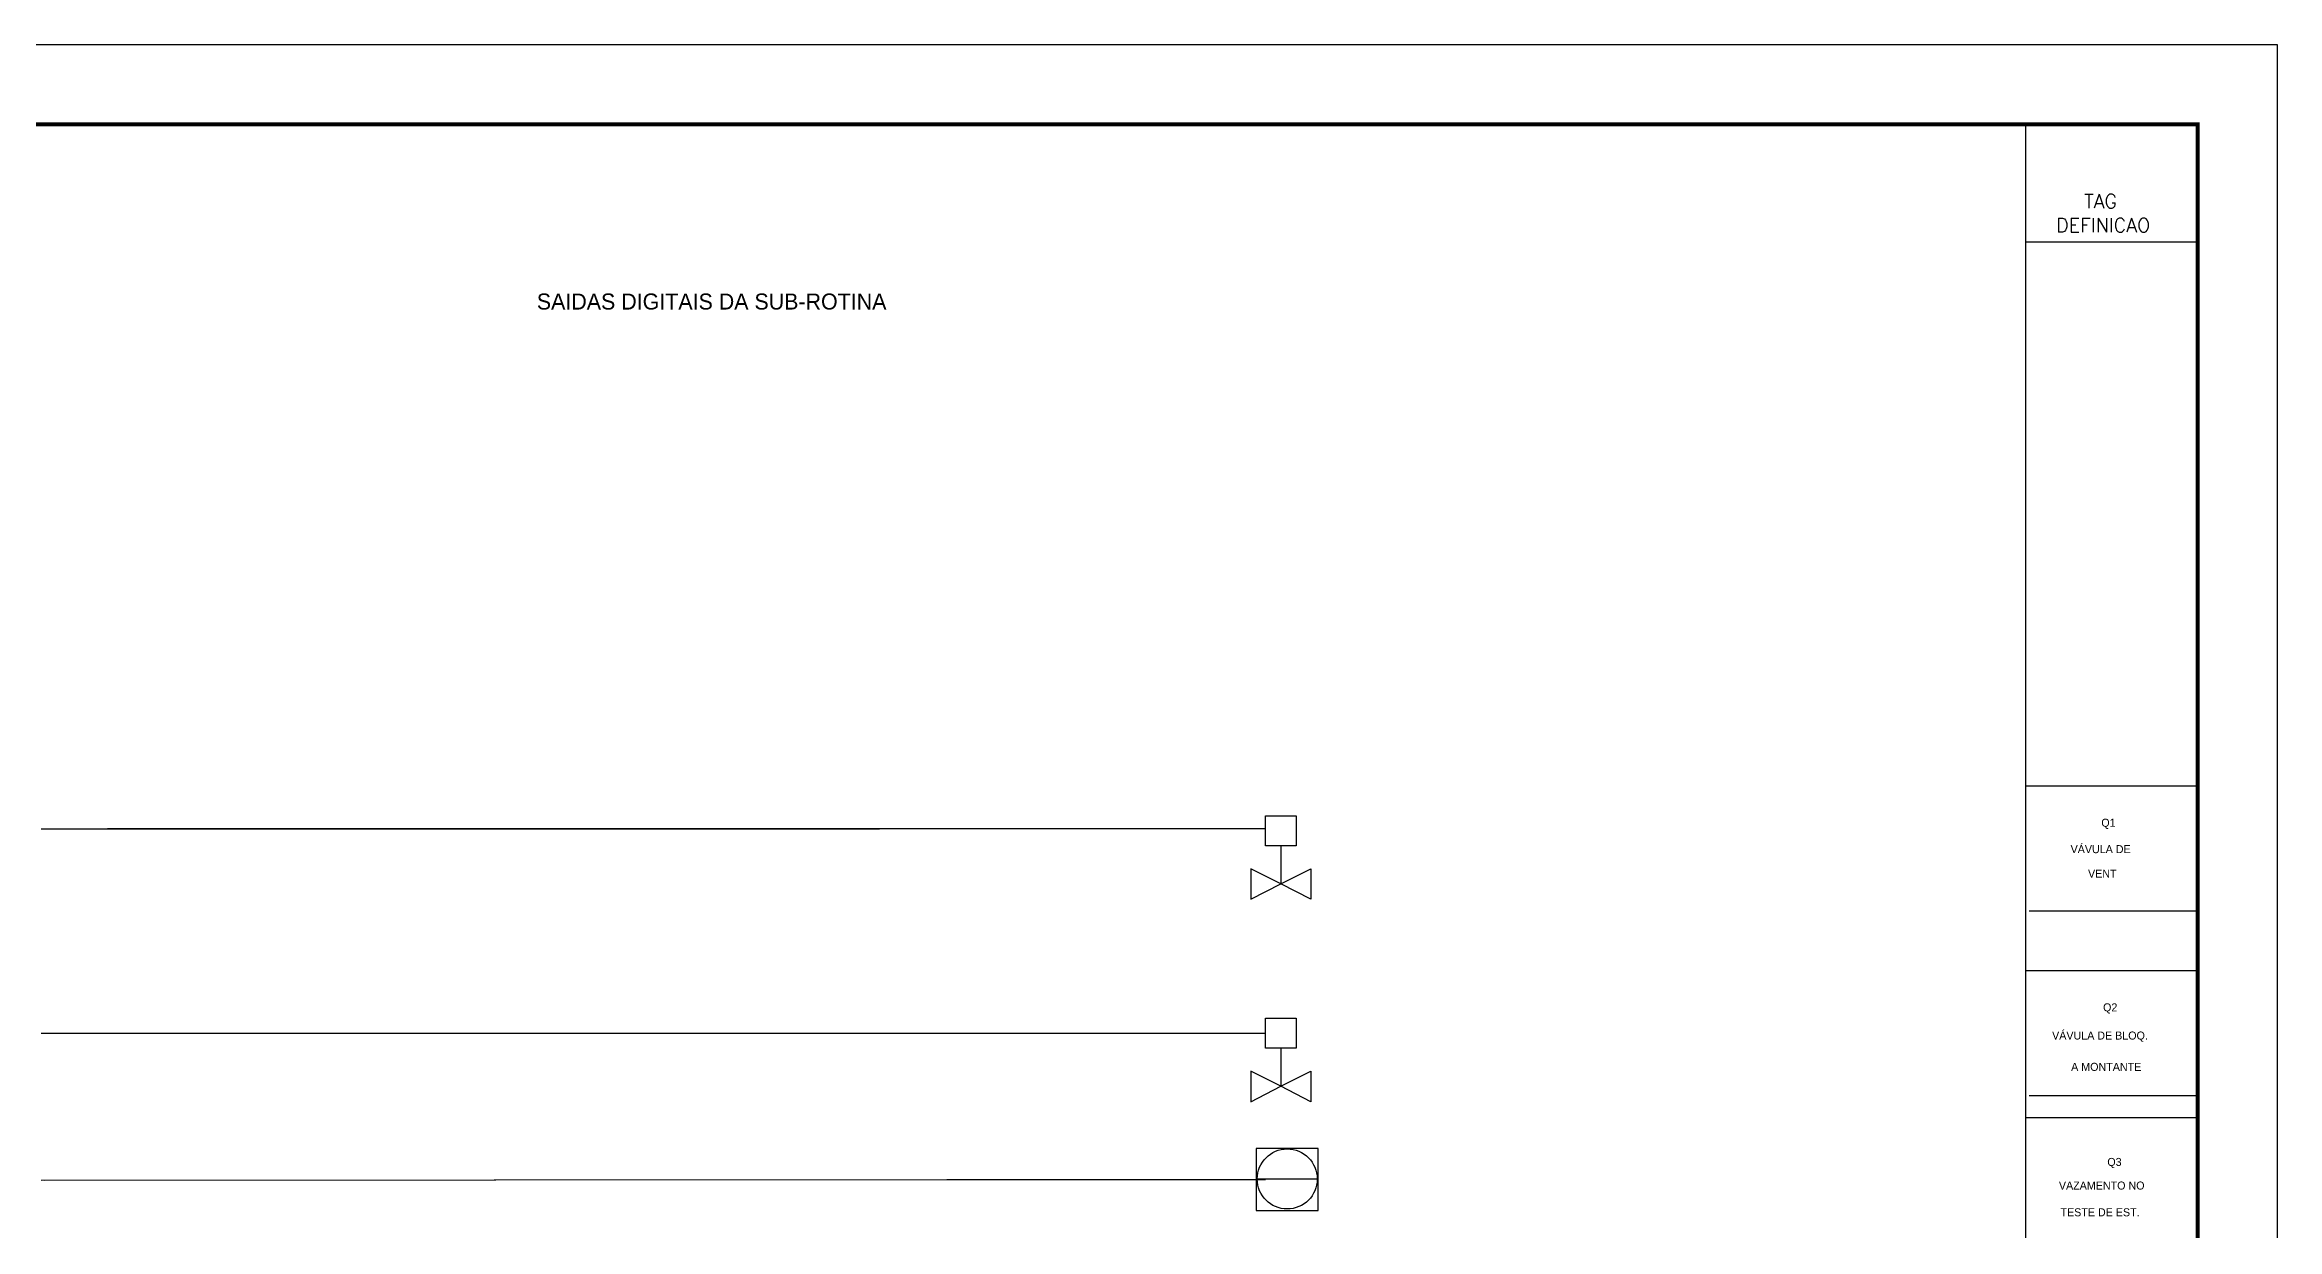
# Model space of a CAD drawing. Header units: feet. Extents: x -46890 to -45898, y -3252 to -1955.
# Drawn here: x -46176.8 to -45897.8, y -2770.6 to -2622.6 of the extents above; entities that cross this region are included whole.
import ezdxf

# ---------------------------------------------------------------- set-up
doc = ezdxf.new("R2010")
doc.units = ezdxf.units.FT
doc.header["$MEASUREMENT"] = 0
doc.linetypes.add('HIDDEN2', pattern=[0.1875, 0.125, -0.0625])
doc.layers.add('62_FORMATO', color=2, linetype='Continuous')
doc.layers.add('CAMPO', color=7, linetype='Continuous')
doc.styles.add('ROMANS', font='romans.shx', dxfattribs={"height": 3})
doc.linetypes.add('FENCELINE1', pattern='A,0.25,-0.1,[133,ltypeshp.shx,S=0.1,R=0,X=-0.1,Y=0],-0.1,1', length=1.45)

msp = doc.modelspace()

# ---------------------------------------------------------------- linework, layer by layer
at = {"color": 7, "linetype": 'Continuous'}
for p, q in [((-45932.68, -2632.47), (-45911.19, -2632.47)), ((-45929.27, -2632.52), (-45929.27, -2878.41)), ((-45929.27, -2647.18), (-45907.78, -2647.18)), ((-45929.27, -2715.15), (-45907.78, -2715.15)), ((-45928.82, -2730.76), (-45907.78, -2730.76)), ((-45929.27, -2738.23), (-45907.78, -2738.23)), ((-45928.82, -2753.83), (-45907.78, -2753.83)), ((-45929.27, -2756.58), (-45907.78, -2756.58)), ((-46025.29, -2764.28), (-46017.8, -2764.28))]:
    msp.add_line(p, q, dxfattribs=at)
at = {"color": 7, "linetype": 'FENCELINE1', "ltscale": 50}
for p, q in [((-46064.09, -2746.07), (-46024.26, -2746.07)), ((-46064.09, -2764.35), (-46024.26, -2764.35))]:
    msp.add_line(p, q, dxfattribs=at)
at = {"color": 7, "linetype": 'Continuous'}
msp.add_lwpolyline([(-46025.42, -2760.46), (-46025.42, -2768.23), (-46017.66, -2768.23), (-46017.66, -2760.46)], close=True, dxfattribs=at)
msp.add_circle((-46021.54, -2764.28), 3.75, dxfattribs=at)
at = {"layer": '62_FORMATO', "color": 7, "linetype": 'Continuous'}
msp.add_lwpolyline([(-46316.34, -2918.51), (-45897.81, -2918.51), (-45897.81, -2622.56), (-46316.34, -2622.56), (-46316.34, -2918.51)], dxfattribs=at)
at = {"layer": '62_FORMATO', "color": 7, "const_width": 0.498}
msp.add_lwpolyline([(-45907.78, -2632.52), (-46291.42, -2632.52), (-46291.42, -2908.55), (-45907.78, -2908.55)], close=True, dxfattribs=at)
at = {"layer": 'CAMPO', "color": 7, "ltscale": 2}
for p, q in [((-46177.26, -2720.55), (-46163.32, -2720.55)), ((-46176.82, -2720.55), (-46163.32, -2720.55)), ((-46176.82, -2720.55), (-46072.5, -2720.55)), ((-46024.26, -2720.55), (-46168.98, -2720.55)), ((-46022.35, -2722.66), (-46022.35, -2727.42)), ((-46177.26, -2746.07), (-46064.09, -2746.07)), ((-46176.82, -2746.07), (-46064.09, -2746.07)), ((-46022.35, -2747.94), (-46022.35, -2752.7)), ((-46177.26, -2764.43), (-46064.09, -2764.35)), ((-46176.82, -2764.43), (-46064.09, -2764.35))]:
    msp.add_line(p, q, dxfattribs=at)
for points in [[(-46024.26, -2718.92), (-46020.43, -2718.92), (-46020.43, -2722.66), (-46024.26, -2722.66)], [(-46024.26, -2718.92), (-46020.43, -2718.92), (-46020.43, -2722.66), (-46024.26, -2722.66)], [(-46022.35, -2727.42), (-46022.35, -2727.42), (-46026.08, -2725.51), (-46026.08, -2729.34)], [(-46022.35, -2727.42), (-46022.35, -2727.42), (-46018.61, -2725.51), (-46018.61, -2729.34)], [(-46024.26, -2744.2), (-46020.43, -2744.2), (-46020.43, -2747.94), (-46024.26, -2747.94)], [(-46024.26, -2744.2), (-46020.43, -2744.2), (-46020.43, -2747.94), (-46024.26, -2747.94)], [(-46022.35, -2752.7), (-46022.35, -2752.7), (-46026.08, -2750.79), (-46026.08, -2754.62)], [(-46022.35, -2752.7), (-46022.35, -2752.7), (-46018.61, -2750.79), (-46018.61, -2754.62)]]:
    msp.add_lwpolyline(points, close=True, dxfattribs=at)

# ---------------------------------------------------------------- texts
at = {"color": 7, "linetype": 'HIDDEN2', "style": 'ROMANS'}
for s, p in [('TAG', (-45921.96, -2642.97)), ('DEFINICAO', (-45925.47, -2645.97))]:
    msp.add_text(s, height=1.75, dxfattribs=at).set_placement(p)
at = {"layer": 'CAMPO', "color": 7, "linetype": 'ByBlock', "ltscale": 2}
msp.add_text('SAIDAS DIGITAIS DA SUB-ROTINA', height=2, dxfattribs=at).set_placement((-46115.32, -2655.65))
at = {"layer": 'CAMPO', "color": 7, "ltscale": 2}
for s, p in [('Q1', (-45919.81, -2720.27)), ('VÁVULA DE', (-45923.65, -2723.57)), ('VENT', (-45921.47, -2726.63)), ('Q2', (-45919.59, -2743.34)), ('VÁVULA DE BLOQ.', (-45925.96, -2746.86)), ('A MONTANTE', (-45923.58, -2750.77)), ('Q3', (-45919.06, -2762.65)), ('VAZAMENTO NO ', (-45925.11, -2765.6)), ('TESTE DE EST.', (-45924.91, -2768.94))]:
    msp.add_text(s, height=1, dxfattribs=at).set_placement(p)

doc.saveas('drawing.dxf')
